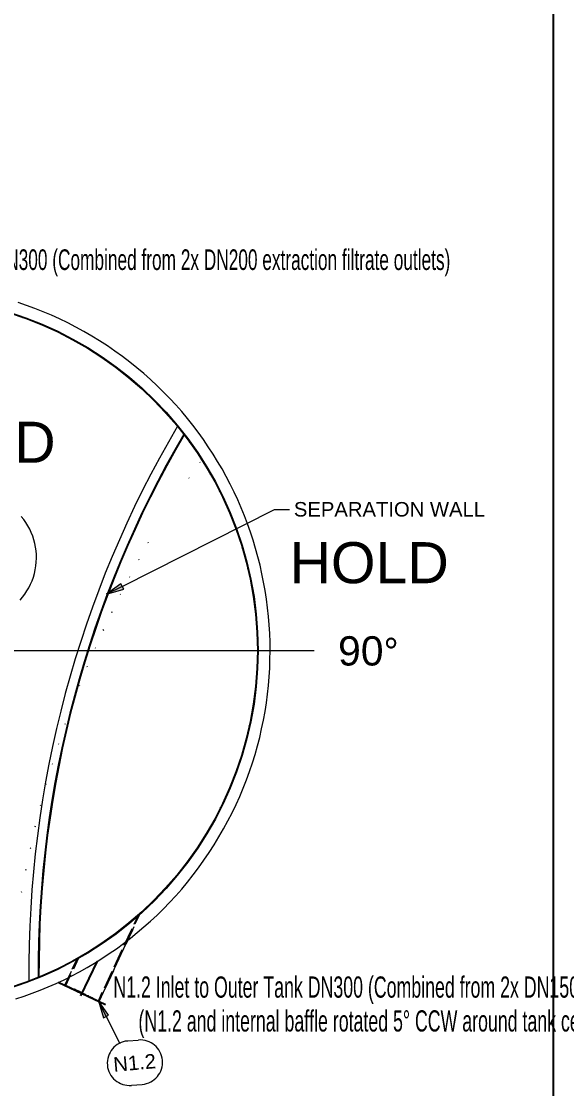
# Model space of a CAD drawing. Header units: millimetres. Extents: x 0 to 62767, y -13570 to 23963.
# Drawn here: x 34876 to 39510, y 6110 to 15174 of the extents above; entities that cross this region are included whole.
import ezdxf

# ---------------------------------------------------------------- set-up
doc = ezdxf.new("R2010")
doc.units = ezdxf.units.MM
doc.layers.add('AM_5', color=3, linetype='Continuous', lineweight=25)
doc.layers.add('PARAMETERS', color=7, linetype='Continuous', lineweight=25)
doc.styles.add('AES_default_ISO_3_5', font='arial.ttf')

msp = doc.modelspace()

# ---------------------------------------------------------------- hatches: boundary and pattern name
h = msp.add_hatch(color=7)
h.dxf.hatch_style = 2
h.paths.add_polyline_path([(35721.157, 10396.84), (35600.458, 10307.905), (35746.568, 10352.372)])
h = msp.add_hatch(color=7)
h.dxf.hatch_style = 2
h.paths.add_polyline_path([(35617.619, 6733.504), (35530.329, 6856.592), (35574.981, 6710.643)])

# ---------------------------------------------------------------- linework, layer by layer
at = {"color": 1}
for p, q in [((35380.398, 6898.222), (35523.88, 7192.888)), ((35189.223, 7013.788), (35592.21, 6825.038))]:
    msp.add_line(p, q, dxfattribs=at)
at = {"color": 7, "lineweight": 0}
for points in [[(34829.764, 6872.183), (34899.337, 6895.343), (34968.376, 6920.141), (35036.849, 6946.57), (35104.724, 6974.621), (35171.97, 7004.287), (35238.555, 7035.559), (35304.446, 7068.431), (35369.613, 7102.894), (35434.024, 7138.941), (35497.646, 7176.563), (35560.448, 7215.754), (35622.399, 7256.506), (35683.466, 7298.81), (35743.618, 7342.659), (35802.823, 7388.045), (35861.049, 7434.96), (35918.264, 7483.398), (35974.437, 7533.349), (36029.536, 7584.806), (36083.529, 7637.762), (36136.385, 7692.209), (36188.072, 7748.138), (36238.557, 7805.543), (36287.809, 7864.415), (36335.797, 7924.747), (36382.489, 7986.531), (36427.852, 8049.76), (36471.855, 8114.424), (36514.467, 8180.518), (36555.424, 8247.649), (36594.489, 8315.411), (36631.669, 8383.773), (36666.971, 8452.701), (36700.401, 8522.165), (36731.966, 8592.132), (36761.674, 8662.57), (36789.531, 8733.447), (36815.543, 8804.732), (36839.719, 8876.392), (36862.064, 8948.395), (36882.585, 9020.71), (36901.29, 9093.304), (36918.185, 9166.146), (36933.277, 9239.203), (36946.573, 9312.444), (36958.08, 9385.836), (36967.804, 9459.348), (36975.752, 9532.947), (36981.932, 9606.602), (36986.35, 9680.281), (36989.013, 9753.951), (36989.927, 9827.582), (36989.101, 9901.14), (36986.539, 9974.594), (36982.251, 10047.912), (36976.241, 10121.061), (36968.517, 10194.011), (36959.086, 10266.729), (36947.955, 10339.183), (36935.131, 10411.34), (36920.62, 10483.17), (36904.429, 10554.64), (36886.566, 10625.718), (36867.036, 10696.373), (36845.847, 10766.571), (36823.006, 10836.282), (36798.52, 10905.473), (36772.394, 10974.113), (36744.637, 11042.169), (36715.255, 11109.609), (36684.255, 11176.402), (36651.644, 11242.515), (36617.429, 11307.916), (36581.615, 11372.575), (36544.212, 11436.457), (36505.224, 11499.533), (36464.659, 11561.769), (36422.524, 11623.134), (36378.826, 11683.595), (36333.572, 11743.121), (36286.768, 11801.68), (36238.421, 11859.24), (36188.538, 11915.769), (36137.126, 11971.234), (36084.192, 12025.605), (36029.743, 12078.848), (35973.785, 12130.932), (35916.325, 12181.826), (35857.371, 12231.496), (35796.929, 12279.912), (35735.005, 12327.041), (35671.607, 12372.851), (35606.742, 12417.31), (35540.793, 12460.144), (35474.159, 12501.105), (35406.874, 12540.198), (35338.969, 12577.43), (35270.475, 12612.806), (35201.427, 12646.333), (35131.855, 12678.015), (35061.791, 12707.86), (34991.269, 12735.873), (34920.319, 12762.061), (34848.975, 12786.428)], [(36411.496, 11450.38), (36405.143, 11453.556)], [(34866.124, 10259.54), (34886.823, 10283.95), (34906.051, 10309.567), (34923.75, 10336.327), (34939.86, 10364.164), (34954.325, 10393.014), (34967.085, 10422.811), (34978.082, 10453.492), (34987.258, 10484.991), (34994.502, 10516.989), (34999.757, 10549.155), (35003.042, 10581.403), (35004.377, 10613.648), (35003.78, 10645.806), (35001.273, 10677.79), (34996.874, 10709.517), (34990.603, 10740.902), (34982.48, 10771.858), (34972.524, 10802.302), (34960.756, 10832.149), (34947.194, 10861.312), (34931.858, 10889.708), (34914.768, 10917.252), (34895.943, 10943.858), (34875.403, 10969.441)], [(35733.863, 10374.606), (37026.61, 11028.92), (37153.66, 11028.92)], [(35733.863, 10374.606), (35600.458, 10307.905)], [(33473.436, 9830.476), (37364.38, 9830.476)], [(33708.479, 9830.476), (37014.988, 9830.476)], [(35596.3, 6722.074), (35530.329, 6856.592)], [(35596.3, 6722.074), (35711.989, 6493.064)], [(35778.635, 6514.836), (35759.47, 6512.18), (35741.027, 6507.692), (35723.39, 6501.474), (35706.646, 6493.63), (35690.882, 6484.262), (35676.185, 6473.473), (35662.639, 6461.367), (35650.333, 6448.046), (35639.351, 6433.613), (35629.781, 6418.172), (35621.709, 6401.824), (35615.22, 6384.673), (35610.403, 6366.821), (35607.342, 6348.373), (35606.125, 6329.43), (35606.837, 6310.095), (35609.493, 6290.931), (35613.981, 6272.487), (35620.199, 6254.85), (35628.043, 6238.107), (35637.411, 6222.343), (35648.2, 6207.645), (35660.306, 6194.1), (35673.627, 6181.793), (35688.06, 6170.811), (35703.501, 6161.241), (35719.849, 6153.169), (35737, 6146.681), (35754.852, 6141.863), (35773.3, 6138.802), (35792.243, 6137.585), (35811.578, 6138.297)], [(35780.218, 6514.975), (35868.815, 6522.726)], [(35903.32, 6146.323), (35922.485, 6148.978), (35940.929, 6153.464), (35958.566, 6159.68), (35975.311, 6167.523), (35991.076, 6176.889), (36005.774, 6187.676), (36019.321, 6199.781), (36031.629, 6213.101), (36042.612, 6227.532), (36052.184, 6242.973), (36060.258, 6259.32), (36066.747, 6276.471), (36071.567, 6294.322), (36074.629, 6312.77), (36075.849, 6331.713), (36075.139, 6351.047), (36072.484, 6370.212), (36067.998, 6388.656), (36061.782, 6406.294), (36053.939, 6423.038), (36044.573, 6438.803), (36033.786, 6453.502), (36021.681, 6467.048), (36008.362, 6479.356), (35993.93, 6490.339), (35978.489, 6499.911), (35962.142, 6507.985), (35944.991, 6514.475), (35927.141, 6519.294), (35908.692, 6522.357), (35889.749, 6523.576), (35870.415, 6522.866)], [(35813.161, 6138.436), (35901.757, 6146.187)]]:
    msp.add_lwpolyline(points, dxfattribs=at)
at = {"color": 179, "lineweight": 0, "true_color": 0x1e1e47}
for points in [[(34886.88, 12657.367), (34893.233, 12660.543)], [(35052.047, 12593.84), (35055.224, 12597.017)], [(35204.508, 12523.963), (35210.861, 12527.14)], [(35626.955, 12269.86), (35630.13, 12276.212)], [(35754.005, 12174.571), (35757.183, 12177.748)], [(35877.88, 12072.932), (35881.058, 12076.107)], [(35992.226, 11961.761), (35995.404, 11968.113)], [(36100.22, 11847.415), (36106.572, 11850.59)], [(36205.038, 11729.892), (36211.391, 11733.07)], [(36303.502, 11599.665), (36306.679, 11602.842)], [(36395.614, 11428.146), (36392.439, 11431.322)], [(36395.614, 11469.437), (36398.791, 11472.613)], [(36089.69, 11359.745), (36086.25, 11362.632)], [(36481.373, 11329.681), (36484.55, 11332.857)], [(36303.502, 11294.742), (36300.325, 11297.918)], [(36012.997, 11215.932), (36009.555, 11218.821)], [(36557.605, 11183.571), (36563.957, 11186.749)], [(35942.908, 11069.511), (35939.468, 11072.398)], [(36630.66, 11031.111), (36637.012, 11034.287)], [(36694.185, 10869.121), (36700.537, 10875.473)], [(35957.288, 10742.069), (35954.11, 10748.421)], [(36751.358, 10700.777), (36754.535, 10707.129)], [(35877.88, 10599.136), (35874.703, 10602.312)], [(36799.001, 10522.905), (36805.354, 10529.258)], [(35798.473, 10453.028), (35795.296, 10456.204)], [(36840.294, 10338.682), (36843.47, 10345.034)], [(35719.066, 10306.918), (35715.889, 10310.094)], [(35649.189, 10154.457), (35642.837, 10157.633)], [(36865.704, 10141.752), (36868.881, 10144.928)], [(35576.134, 10001.996), (35569.782, 10008.348)], [(36878.408, 9928.941), (36884.761, 9935.293)], [(35506.255, 9849.534), (35503.079, 9852.71)], [(36878.408, 9703.425), (36884.761, 9709.778)], [(35439.554, 9690.72), (35436.377, 9693.896)], [(35372.852, 9531.906), (35369.675, 9535.082)], [(36856.174, 9458.851), (36862.529, 9465.204)], [(35312.502, 9366.739), (35309.327, 9369.915)], [(35252.154, 9201.573), (35248.977, 9207.925)], [(36808.531, 9188.867), (36818.06, 9195.22)], [(35194.981, 9036.406), (35191.804, 9039.582)], [(36725.947, 8877.591), (36735.476, 8887.121)], [(35140.983, 8864.887), (35137.806, 8868.063)], [(36563.957, 8493.262), (36576.662, 8505.967)], [(34956.76, 8150.224), (34950.405, 8156.576)], [(34918.644, 7965.999), (34912.292, 7969.175)], [(34880.528, 7775.423), (34877.353, 7781.775)], [(35925.524, 7629.313), (36090.69, 7794.48)]]:
    msp.add_lwpolyline(points, dxfattribs=at)
at = {"color": 1, "lineweight": 0}
for points in [[(36203.061, 11735.042), (36125.271, 11600.764), (36049.868, 11465.328), (35976.86, 11328.766), (35906.256, 11191.11), (35838.064, 11052.393), (35772.293, 10912.647), (35708.952, 10771.903), (35648.049, 10630.196), (35589.594, 10487.556), (35533.594, 10344.016), (35480.058, 10199.608), (35428.995, 10054.364), (35380.414, 9908.317), (35334.323, 9761.499), (35290.731, 9613.942), (35249.646, 9465.678), (35211.078, 9316.74), (35175.034, 9167.16), (35141.524, 9016.97), (35110.556, 8866.203), (35082.138, 8714.89), (35056.28, 8563.064), (35032.99, 8410.757), (35012.277, 8258.002), (34994.149, 8104.83), (34978.615, 7951.274), (34965.683, 7797.366), (34955.363, 7643.139), (34947.663, 7488.624), (34942.591, 7333.855), (34940.156, 7178.862), (34940.367, 7023.679)], [(36255.69, 11667.871), (36179.997, 11536.198), (36106.611, 11403.412), (36035.543, 11269.543), (35966.801, 11134.622), (35900.391, 10998.68), (35836.324, 10861.747), (35774.606, 10723.855), (35715.247, 10585.034), (35658.254, 10445.315), (35603.635, 10304.729), (35551.4, 10163.306), (35501.556, 10021.077), (35454.112, 9878.073), (35409.075, 9734.326), (35366.455, 9589.864), (35326.258, 9444.721), (35288.494, 9298.925), (35253.171, 9152.509), (35220.296, 9005.502), (35189.879, 8857.935), (35161.928, 8709.841), (35136.45, 8561.248), (35113.454, 8412.188), (35092.948, 8262.691), (35074.941, 8112.79), (35059.44, 7962.513), (35046.455, 7811.892), (35035.993, 7660.959), (35028.062, 7509.742), (35022.67, 7358.275), (35019.827, 7206.586), (35019.54, 7054.707)], [(36261.171, 11664.658), (36185.531, 11533.079), (36112.197, 11400.386), (36041.179, 11266.612), (35972.485, 11131.786), (35906.122, 10995.94), (35842.1, 10859.104), (35780.426, 10721.309), (35721.108, 10582.585), (35664.156, 10442.965), (35609.576, 10302.478), (35557.378, 10161.154), (35507.569, 10019.026), (35460.158, 9876.123), (35415.153, 9732.477), (35372.562, 9588.118), (35332.394, 9443.076), (35294.657, 9297.384), (35259.358, 9151.07), (35226.507, 9004.167), (35196.112, 8856.705), (35168.18, 8708.715), (35142.72, 8560.227), (35119.74, 8411.272), (35099.249, 8261.881), (35081.254, 8112.085), (35065.764, 7961.914), (35052.788, 7811.4), (35042.333, 7660.572), (35034.408, 7509.463), (35029.02, 7358.102), (35026.179, 7206.52), (35025.892, 7054.749)], [(35090.163, 8693.367), (35083.81, 8696.543)], [(35042.519, 8512.32), (35039.342, 8518.672)], [(34998.051, 8334.448), (34991.699, 8337.624)], [(35833.624, 7508.056), (35868.668, 7581.267)], [(35833.624, 7508.056), (35868.668, 7581.267)], [(35843.117, 7508.886), (35886.27, 7598.75)], [(35851.226, 7525.538), (35886.27, 7598.75)], [(35750.484, 7328.608), (35817.685, 7471.589)], [(35750.484, 7328.608), (35817.685, 7471.589)], [(35765.751, 7336.32), (35835.562, 7485.907)], [(35781.69, 7372.788), (35824.843, 7462.65)], [(35537.211, 6850.818), (35781.69, 7372.788)], [(35434.498, 7259.513), (35446.324, 7270.114)], [(35664.455, 7145.718), (35731.379, 7291.864)], [(35664.455, 7145.718), (35731.379, 7291.864)], [(35676.834, 7149.991), (35746.647, 7299.577)], [(35309.234, 7124.206), (35349.224, 7213.792)], [(35321.613, 7128.478), (35364.489, 7221.504)], [(35321.613, 7128.478), (35364.489, 7221.504)], [(35325.175, 7160.673), (35349.224, 7213.792)], [(35244.644, 6987.831), (35287.797, 7077.693)], [(35254.412, 6985.497), (35297.288, 7078.523)], [(35254.412, 6985.497), (35297.288, 7078.523)], [(35277.077, 7054.436), (35301.125, 7107.554)], [(35581.315, 6966.271), (35648.516, 7109.252)], [(35581.315, 6966.271), (35648.516, 7109.252)], [(35591.083, 6963.937), (35660.895, 7113.523)], [(35244.644, 6987.831), (35277.077, 7054.436)], [(35304.091, 6964.336), (35297.763, 6963.782), (35294.321, 6966.669), (35287.716, 6969.28), (35284.274, 6972.167), (35277.669, 6974.777), (35274.229, 6977.665), (35271.064, 6977.388), (35264.459, 6979.998), (35261.019, 6982.886), (35257.854, 6982.61), (35257.577, 6985.774), (35254.412, 6985.497), (35251.249, 6985.22), (35247.807, 6988.107), (35244.644, 6987.831)], [(35244.644, 6987.831), (35247.807, 6988.107), (35248.084, 6984.943), (35251.249, 6985.22), (35251.526, 6982.056), (35254.689, 6982.333), (35258.131, 6979.444), (35261.296, 6979.721), (35264.736, 6976.834), (35268.178, 6973.947), (35271.341, 6974.224), (35277.946, 6971.613), (35281.388, 6968.726), (35287.993, 6966.116), (35291.435, 6963.228), (35298.04, 6960.618), (35301.48, 6957.731), (35308.085, 6955.119), (35314.69, 6952.509), (35321.297, 6949.899), (35327.902, 6947.288), (35334.507, 6944.678), (35341.112, 6942.067), (35347.993, 6936.293), (35354.599, 6933.681), (35361.203, 6931.071), (35367.808, 6928.46), (35374.692, 6922.686), (35384.46, 6920.352), (35391.065, 6917.742), (35397.67, 6915.132), (35404.554, 6909.356), (35411.159, 6906.746), (35417.764, 6904.135), (35424.369, 6901.525), (35434.139, 6899.191), (35441.021, 6893.417), (35447.626, 6890.807), (35454.231, 6888.195), (35460.836, 6885.585), (35464.278, 6882.697), (35470.883, 6880.087), (35477.488, 6877.476), (35484.093, 6874.866), (35487.535, 6871.979), (35494.139, 6869.369), (35500.745, 6866.757), (35504.184, 6863.87), (35507.349, 6864.147), (35513.954, 6861.536), (35517.396, 6858.649), (35520.559, 6858.926), (35524.001, 6856.039), (35527.164, 6856.315), (35530.606, 6853.428), (35533.769, 6853.705), (35537.211, 6850.818)], [(35420.65, 6907.576), (35420.373, 6910.74), (35413.768, 6913.351), (35404, 6915.685), (35397.116, 6921.46), (35390.512, 6924.07), (35383.907, 6926.681), (35377.302, 6929.291), (35370.42, 6935.065), (35360.65, 6937.4), (35354.045, 6940.011), (35347.44, 6942.621), (35340.835, 6945.231), (35333.953, 6951.006), (35327.348, 6953.616), (35320.743, 6956.227), (35314.136, 6958.838), (35307.531, 6961.448), (35304.091, 6964.336), (35297.486, 6966.946), (35290.881, 6969.557), (35287.439, 6972.444), (35281.111, 6971.89), (35277.669, 6974.777), (35271.064, 6977.388), (35267.624, 6980.275), (35264.459, 6979.998)], [(35264.736, 6976.834), (35267.901, 6977.111), (35271.341, 6974.224), (35274.783, 6971.336), (35281.388, 6968.726), (35284.551, 6969.003), (35291.158, 6966.393), (35294.598, 6963.505), (35301.203, 6960.895), (35307.808, 6958.284), (35311.25, 6955.396), (35318.132, 6949.622), (35324.737, 6947.011), (35331.342, 6944.401), (35337.946, 6941.79), (35344.554, 6939.18), (35351.435, 6933.404), (35358.04, 6930.794), (35367.808, 6928.46), (35374.415, 6925.85), (35381.297, 6920.076), (35387.902, 6917.465), (35394.507, 6914.855), (35404.277, 6912.52), (35411.159, 6906.746), (35417.764, 6904.135), (35420.927, 6904.412)], [(35420.373, 6910.74), (35417.21, 6910.464), (35410.605, 6913.074), (35404, 6915.685), (35397.393, 6918.296), (35390.512, 6924.07), (35383.907, 6926.681), (35377.302, 6929.291), (35370.697, 6931.901), (35363.815, 6937.677), (35357.21, 6940.287), (35350.605, 6942.898), (35344, 6945.508), (35337.393, 6948.119), (35330.788, 6950.729), (35324.183, 6953.339), (35317.578, 6955.95), (35310.973, 6958.561), (35307.531, 6961.448), (35300.926, 6964.059), (35294.321, 6966.669), (35290.881, 6969.557), (35284.274, 6972.167), (35281.111, 6971.89), (35277.669, 6974.777), (35274.229, 6977.665), (35271.064, 6977.388)], [(35420.373, 6910.74), (35417.21, 6910.464), (35410.605, 6913.074), (35404, 6915.685), (35397.393, 6918.296), (35390.512, 6924.07), (35383.907, 6926.681), (35377.302, 6929.291), (35370.697, 6931.901), (35363.815, 6937.677), (35357.21, 6940.287), (35350.605, 6942.898), (35344, 6945.508), (35337.393, 6948.119), (35330.788, 6950.729), (35324.183, 6953.339), (35317.578, 6955.95), (35310.973, 6958.561), (35307.531, 6961.448), (35300.926, 6964.059), (35294.321, 6966.669), (35290.881, 6969.557), (35284.274, 6972.167), (35281.111, 6971.89), (35277.669, 6974.777), (35274.229, 6977.665), (35271.064, 6977.388)], [(35417.764, 6904.135), (35410.882, 6909.91), (35401.112, 6912.243), (35394.507, 6914.855), (35387.902, 6917.465), (35381.297, 6920.076), (35374.415, 6925.85), (35367.808, 6928.46), (35361.203, 6931.071), (35354.599, 6933.681), (35347.717, 6939.457), (35341.112, 6942.067), (35334.507, 6944.678), (35327.902, 6947.288), (35321.297, 6949.899), (35314.69, 6952.509), (35311.25, 6955.396), (35304.645, 6958.008), (35298.04, 6960.618), (35294.598, 6963.505), (35287.993, 6966.116), (35284.551, 6969.003), (35281.388, 6968.726), (35274.783, 6971.336), (35271.341, 6974.224)], [(35417.764, 6904.135), (35410.882, 6909.91), (35401.112, 6912.243), (35394.507, 6914.855), (35387.902, 6917.465), (35381.297, 6920.076), (35374.415, 6925.85), (35367.808, 6928.46), (35361.203, 6931.071), (35354.599, 6933.681), (35347.717, 6939.457), (35341.112, 6942.067), (35334.507, 6944.678), (35327.902, 6947.288), (35321.297, 6949.899), (35314.69, 6952.509), (35311.25, 6955.396), (35304.645, 6958.008), (35298.04, 6960.618), (35294.598, 6963.505), (35287.993, 6966.116), (35284.551, 6969.003), (35281.388, 6968.726), (35274.783, 6971.336), (35271.341, 6974.224)], [(35450.512, 6894.247), (35447.072, 6897.135), (35440.467, 6899.745), (35433.862, 6902.355), (35427.257, 6904.966), (35420.65, 6907.576), (35413.768, 6913.351), (35407.163, 6915.962), (35400.559, 6918.573), (35393.953, 6921.183), (35383.907, 6926.681), (35377.302, 6929.291), (35370.697, 6931.901), (35364.092, 6934.512), (35357.21, 6940.287), (35350.605, 6942.898), (35344, 6945.508), (35337.393, 6948.119), (35333.953, 6951.006)], [(35454.231, 6888.195), (35457.396, 6888.472), (35460.836, 6885.585), (35467.441, 6882.974), (35474.046, 6880.364), (35480.651, 6877.753), (35484.093, 6874.866), (35490.698, 6872.256), (35494.139, 6869.369), (35500.745, 6866.757), (35503.908, 6867.034), (35507.349, 6864.147), (35510.791, 6861.26), (35513.954, 6861.536), (35517.396, 6858.649), (35520.559, 6858.926), (35523.725, 6859.203), (35524.001, 6856.039), (35527.164, 6856.315), (35530.329, 6856.592)], [(35454.231, 6888.195), (35457.396, 6888.472), (35460.836, 6885.585), (35467.441, 6882.974), (35474.046, 6880.364), (35480.651, 6877.753), (35484.093, 6874.866), (35490.698, 6872.256), (35494.139, 6869.369), (35500.745, 6866.757), (35503.908, 6867.034), (35507.349, 6864.147), (35510.791, 6861.26), (35513.954, 6861.536), (35517.396, 6858.649), (35520.559, 6858.926), (35523.725, 6859.203), (35524.001, 6856.039), (35527.164, 6856.315), (35530.329, 6856.592)], [(35457.119, 6891.637), (35463.724, 6889.026), (35470.329, 6886.415), (35476.934, 6883.805), (35480.374, 6880.917), (35486.981, 6878.307), (35490.421, 6875.42), (35497.026, 6872.809), (35500.468, 6869.922), (35503.631, 6870.199), (35507.073, 6867.311), (35513.678, 6864.7), (35517.12, 6861.813), (35520.283, 6862.09), (35523.725, 6859.203), (35527.164, 6856.315), (35530.329, 6856.592)], [(35457.119, 6891.637), (35463.724, 6889.026), (35470.329, 6886.415), (35476.934, 6883.805), (35480.374, 6880.917), (35486.981, 6878.307), (35490.421, 6875.42), (35497.026, 6872.809), (35500.468, 6869.922), (35503.631, 6870.199), (35507.073, 6867.311), (35513.678, 6864.7), (35517.12, 6861.813), (35520.283, 6862.09), (35523.725, 6859.203), (35527.164, 6856.315), (35530.329, 6856.592)], [(35460.559, 6888.749), (35467.164, 6886.138), (35473.769, 6883.528), (35480.374, 6880.917), (35483.816, 6878.03), (35490.421, 6875.42), (35497.026, 6872.809), (35500.468, 6869.922), (35503.631, 6870.199), (35510.238, 6867.588), (35513.678, 6864.7), (35517.12, 6861.813), (35520.283, 6862.09), (35523.725, 6859.203), (35527.164, 6856.315), (35530.329, 6856.592), (35533.493, 6856.869), (35533.769, 6853.705), (35536.934, 6853.982), (35537.211, 6850.818)], [(35530.329, 6856.592), (35562.21, 6929.527)], [(35530.329, 6856.592), (35562.21, 6929.527)], [(35537.211, 6850.818), (35571.978, 6927.192)], [(35457.673, 6885.308), (35464.278, 6882.697), (35470.883, 6880.087), (35477.488, 6877.476), (35484.093, 6874.866), (35487.535, 6871.979), (35494.139, 6869.369), (35497.579, 6866.48), (35503.908, 6867.034), (35507.349, 6864.147), (35513.954, 6861.536), (35517.396, 6858.649), (35520.559, 6858.926), (35524.001, 6856.039), (35527.164, 6856.315), (35530.606, 6853.428), (35533.769, 6853.705), (35537.211, 6850.818)], [(35480.374, 6880.917), (35486.981, 6878.307), (35490.421, 6875.42), (35497.026, 6872.809), (35500.468, 6869.922), (35507.073, 6867.311), (35510.238, 6867.588), (35513.678, 6864.7), (35517.12, 6861.813), (35520.283, 6862.09), (35523.725, 6859.203), (35527.164, 6856.315), (35530.329, 6856.592), (35533.493, 6856.869), (35533.769, 6853.705), (35536.934, 6853.982), (35537.211, 6850.818)]]:
    msp.add_lwpolyline(points, dxfattribs=at)
at = {"color": 7, "lineweight": 0}
for points in [[(35721.157, 10396.84), (35600.458, 10307.905), (35746.568, 10352.372)], [(35617.619, 6733.504), (35530.329, 6856.592), (35574.981, 6710.643)]]:
    msp.add_lwpolyline(points, close=True, dxfattribs=at)
for radius in [3006.35, 2999.997]:
    msp.add_circle((33881.588, 9832.063), radius, dxfattribs=at)
at = {"layer": 'AM_5', "color": 3}
msp.add_lwpolyline([(27338.786, 23214.363), (39396.412, 23214.363), (39396.412, -4502.116), (27338.786, -4502.116)], close=True, dxfattribs=at)

# ---------------------------------------------------------------- texts
at = {"color": 7, "attachment_point": 1}
for s, insert, char_height in [('{\\fArial|b0|i0|c0;HOLD}', (33813.297, 11773.82), 348.85032), ('{\\fArial|b0|i0|c0;SEPARATION WALL}', (37191.776, 11091.695), 123.12362), ('{\\fArial|b0|i0|c0;HOLD}', (37154.745, 10751.057), 348.85032), ('{\\fArial|b0|i0|c0;90}', (37567.663, 9951.953), 248.52735), ('{\\fAIGDT|b0|i0|c0;~}', (37955.168, 9938.272), 234.84694)]:
    msp.add_mtext(s, dxfattribs=dict(at, insert=insert, char_height=char_height))
at = {"color": 7, "insert": (35652.132, 6375.479), "char_height": 123.12362, "attachment_point": 1, "rotation": 5}
msp.add_mtext('{\\fArial|b0|i0|c0;N1.2}', dxfattribs=at)
at = {"layer": 'PARAMETERS', "color": 6, "style": 'AES_default_ISO_3_5', "width": 0.6}
msp.add_text('N1.1 Inlet to Inner Seal Tank DN300 (Combined from 2x DN200 extraction filtrate outlets)', height=175, dxfattribs=at).set_placement((32733.664, 13062.304))
at = {"layer": 'PARAMETERS', "color": 1, "style": 'AES_default_ISO_3_5', "width": 0.6}
for s, p in [('N1.2 Inlet to Outer Tank DN300 (Combined from 2x DN150 washing filtrate outlets)', (35657.948, 6882.963)), ('(N1.2 and internal baffle rotated 5° CCW around tank center)', (35871.083, 6595.352))]:
    msp.add_text(s, height=180, dxfattribs=at).set_placement(p)

doc.saveas('drawing.dxf')
